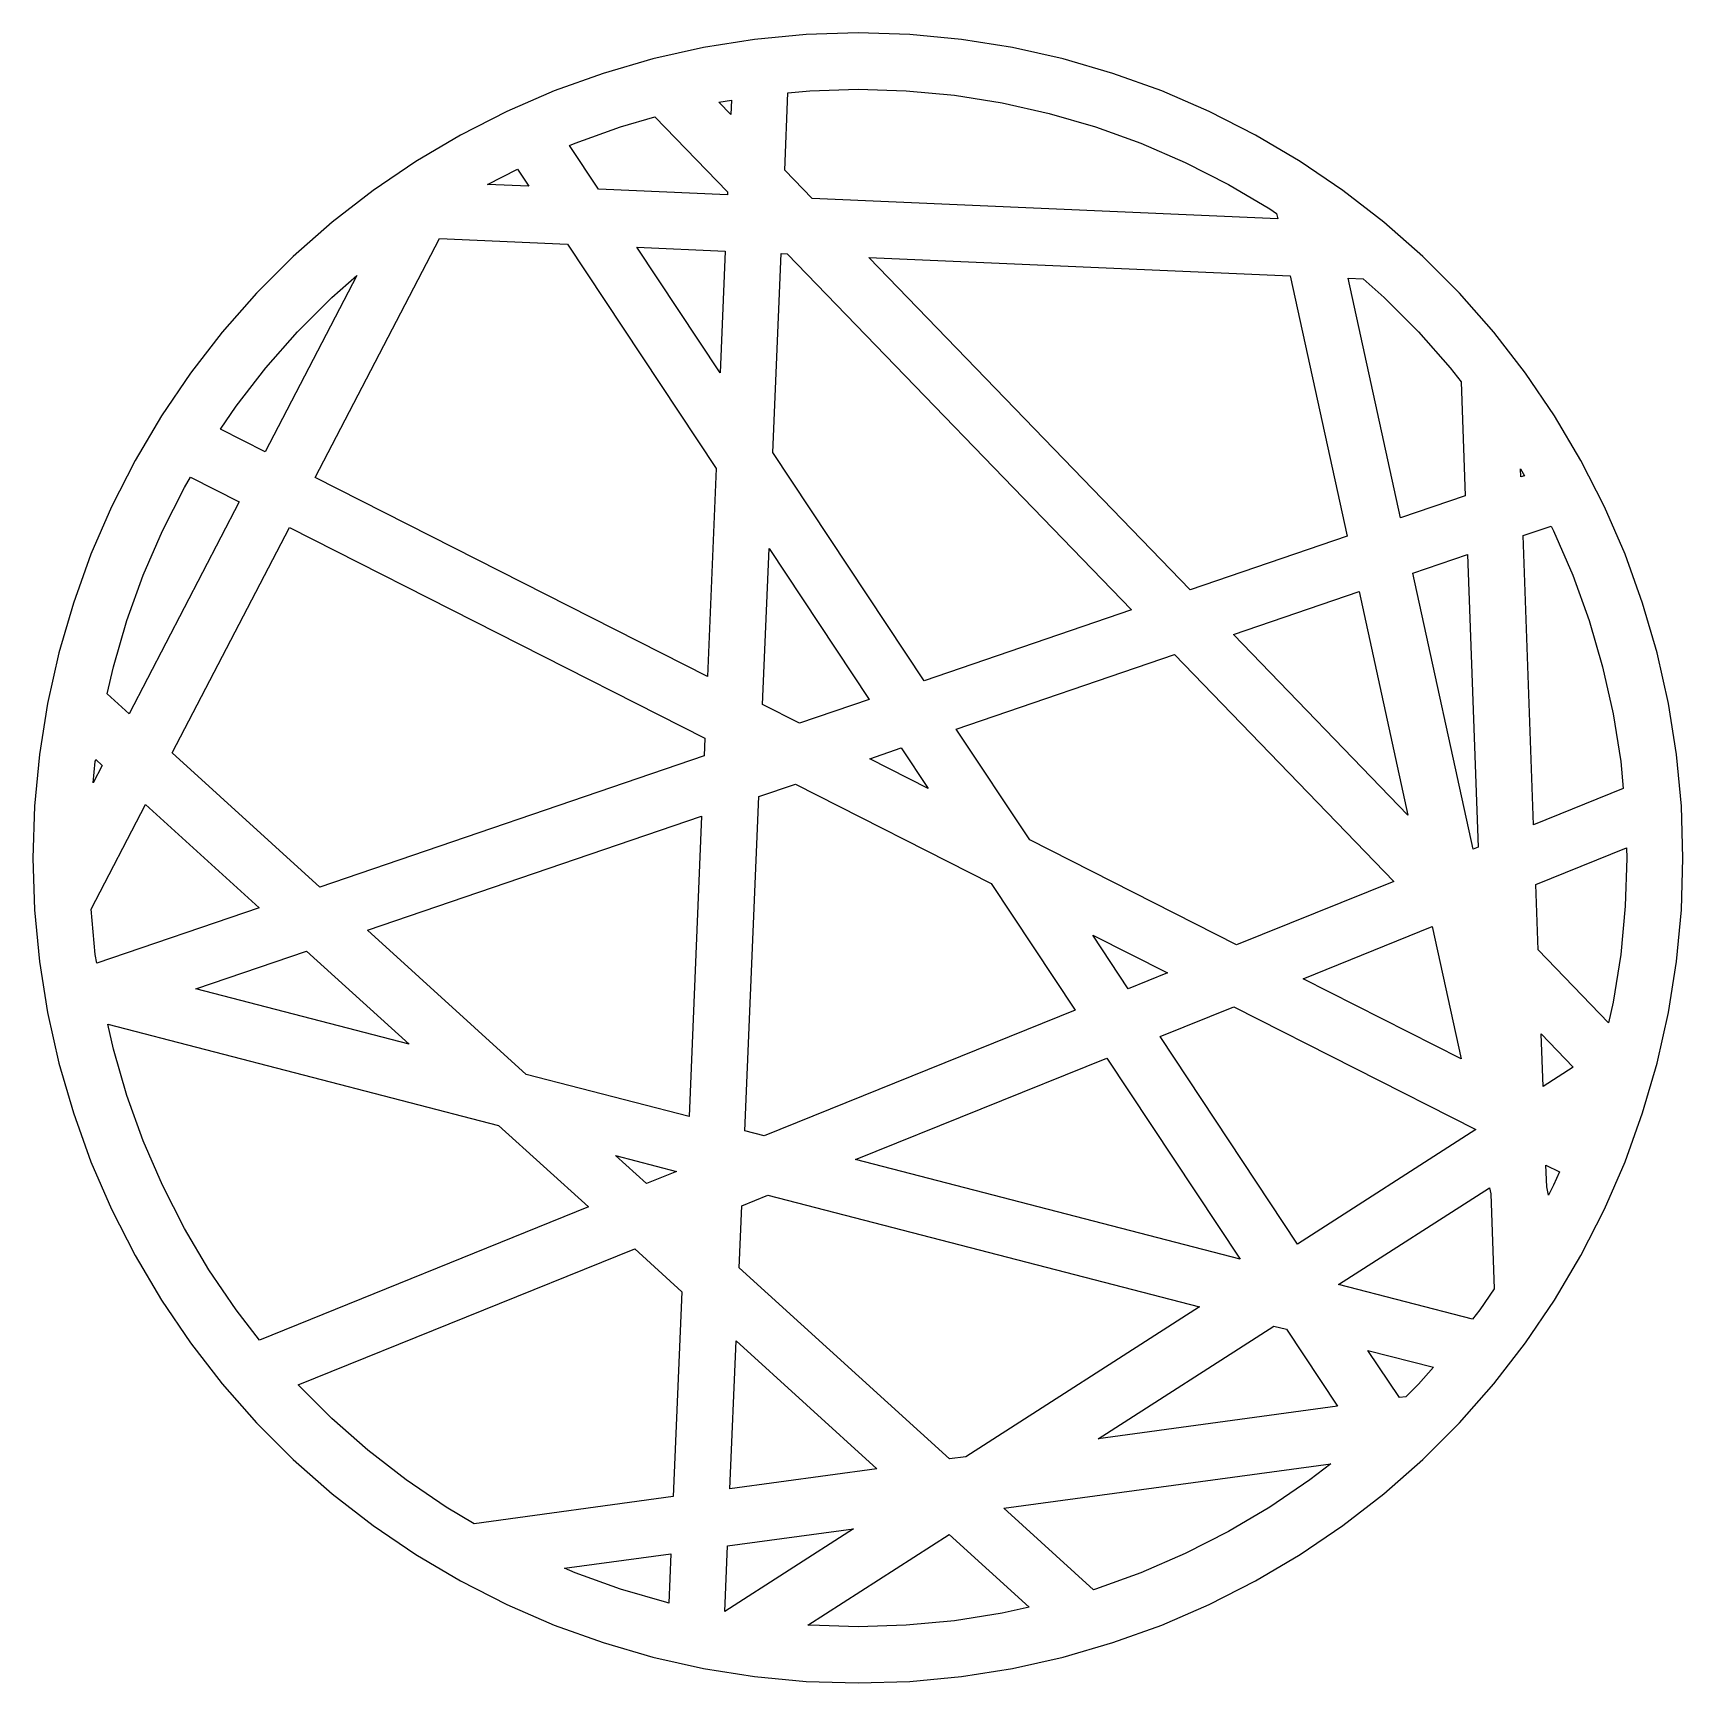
# Model space of a CAD drawing. Header units: metres. Extents: x -44 to 44, y -44 to 44.
import ezdxf

# ---------------------------------------------------------------- set-up
doc = ezdxf.new("R2010")
doc.units = ezdxf.units.M

msp = doc.modelspace()

# ---------------------------------------------------------------- linework, layer by layer
for p, q in [((0, 44), (-2.76277, 43.9132)), ((2.76277, 43.9132), (0, 44)), ((-8.24477, 43.2206), (-10.9424, 42.6176)), ((-5.51465, 43.653), (-8.24477, 43.2206)), ((-2.76277, 43.9132), (-5.51465, 43.653)), ((5.51465, 43.653), (2.76277, 43.9132)), ((8.24477, 43.2206), (5.51465, 43.653)), ((10.9424, 42.6176), (8.24477, 43.2206)), ((-10.9424, 42.6176), (-13.5967, 41.8465)), ((13.5967, 41.8465), (10.9424, 42.6176)), ((-13.5967, 41.8465), (-16.1975, 40.9102)), ((16.1975, 40.9102), (13.5967, 41.8465)), ((-16.1975, 40.9102), (-18.7343, 39.8124)), ((-3.9079, 36.6823), (-3.7364, 40.8092)), ((-3.7364, 40.8092), (-2.5744, 40.9191)), ((-2.5744, 40.9191), (0, 41)), ((0, 41), (2.5744, 40.9191)), ((2.5744, 40.9191), (5.13866, 40.6767)), ((5.13866, 40.6767), (7.68263, 40.2738)), ((18.7343, 39.8124), (16.1975, 40.9102)), ((-18.7343, 39.8124), (-21.1972, 38.5575)), ((-7.41884, 40.3156), (-6.75514, 40.4207)), ((-6.7867, 39.6614), (-7.41884, 40.3156)), ((-6.75514, 40.4207), (-6.7867, 39.6614)), ((7.68263, 40.2738), (10.1963, 39.7119)), ((10.1963, 39.7119), (12.6697, 38.9933)), ((21.1972, 38.5575), (18.7343, 39.8124)), ((-15.0931, 38.1208), (-12.6697, 38.9933)), ((-12.6697, 38.9933), (-10.8296, 39.5279)), ((-10.8296, 39.5279), (-6.95868, 35.5222)), ((12.6697, 38.9933), (15.0931, 38.1208)), ((-21.1972, 38.5575), (-23.5764, 37.1504)), ((-15.3876, 37.9934), (-15.0931, 38.1208)), ((-13.8449, 35.6657), (-15.3876, 37.9934)), ((15.0931, 38.1208), (17.4569, 37.0979)), ((23.5764, 37.1504), (21.1972, 38.5575)), ((-23.5764, 37.1504), (-25.8625, 35.5967)), ((17.4569, 37.0979), (19.7519, 35.9286)), ((25.8625, 35.5967), (23.5764, 37.1504)), ((-19.7519, 35.9286), (-18.1569, 36.7413)), ((-18.1569, 36.7413), (-17.5513, 35.8275)), ((-2.4446, 35.1681), (-3.9079, 36.6823)), ((-25.8625, 35.5967), (-28.0466, 33.9026)), ((-19.7598, 35.9239), (-19.7519, 35.9286)), ((-17.5513, 35.8275), (-19.7598, 35.9239)), ((-6.96519, 35.3654), (-13.8449, 35.6657)), ((-6.95868, 35.5222), (-6.96519, 35.3654)), ((19.7519, 35.9286), (21.9689, 34.6174)), ((28.0466, 33.9026), (25.8625, 35.5967)), ((22.3834, 34.0843), (-2.4446, 35.1681)), ((21.9689, 34.6174), (22.3189, 34.3796)), ((22.3189, 34.3796), (22.3834, 34.0843)), ((-28.0466, 33.9026), (-30.1201, 32.0746)), ((30.1201, 32.0746), (28.0466, 33.9026)), ((-28.9436, 20.2972), (-22.3282, 33.0332)), ((-22.3282, 33.0332), (-15.5016, 32.7352)), ((-15.5016, 32.7352), (-7.57162, 20.7709)), ((-11.7953, 32.5734), (-7.08974, 32.368)), ((-7.3593, 25.8807), (-11.7953, 32.5734)), ((-30.1201, 32.0746), (-32.0746, 30.1201)), ((-7.08974, 32.368), (-7.3593, 25.8807)), ((-4.53384, 21.6178), (-4.09261, 32.2372)), ((-4.09261, 32.2372), (-3.7706, 32.2231)), ((-3.7706, 32.2231), (14.5829, 13.2305)), ((0.58501, 32.033), (23.046, 31.0526)), ((17.7197, 14.3017), (0.58501, 32.033)), ((32.0746, 30.1201), (30.1201, 32.0746)), ((-26.7312, 31.0649), (-31.619, 21.6549)), ((-28.0664, 29.8877), (-26.7312, 31.0649)), ((23.046, 31.0526), (26.0826, 17.1576)), ((26.1464, 30.9172), (26.9379, 30.8827)), ((28.9402, 18.1334), (26.1464, 30.9172)), ((26.9379, 30.8827), (28.0664, 29.8877)), ((-32.0746, 30.1201), (-33.9026, 28.0466)), ((33.9026, 28.0466), (32.0746, 30.1201)), ((-29.8877, 28.0664), (-28.0664, 29.8877)), ((28.0664, 29.8877), (29.8877, 28.0664)), ((-33.9026, 28.0466), (-35.5967, 25.8625)), ((-31.591, 26.1344), (-29.8877, 28.0664)), ((29.8877, 28.0664), (31.591, 26.1344)), ((35.5967, 25.8625), (33.9026, 28.0466)), ((-35.5967, 25.8625), (-37.1504, 23.5764)), ((-33.1697, 24.0992), (-31.591, 26.1344)), ((31.591, 26.1344), (32.1663, 25.3927)), ((37.1504, 23.5764), (35.5967, 25.8625)), ((32.1663, 25.3927), (32.3883, 19.3109)), ((-34.0072, 22.8668), (-33.1697, 24.0992)), ((-37.1504, 23.5764), (-38.5575, 21.1972)), ((38.5575, 21.1972), (37.1504, 23.5764)), ((-31.619, 21.6549), (-34.0072, 22.8668)), ((-38.5575, 21.1972), (-39.8124, 18.7343)), ((3.52759, 9.45526), (-4.53384, 21.6178)), ((39.8124, 18.7343), (38.5575, 21.1972)), ((-35.9286, 19.7519), (-35.5984, 20.3102)), ((-35.5984, 20.3102), (-33.0019, 18.9925)), ((-8.03226, 9.68513), (-28.9436, 20.2972)), ((-7.57162, 20.7709), (-8.03226, 9.68513)), ((35.3377, 20.7509), (35.5507, 20.3908)), ((35.3533, 20.3234), (35.3377, 20.7509)), ((35.5507, 20.3908), (35.3533, 20.3234)), ((-37.0979, 17.4569), (-35.9286, 19.7519)), ((-39.8124, 18.7343), (-40.9102, 16.1975)), ((-33.0019, 18.9925), (-38.8726, 7.69022)), ((32.3883, 19.3109), (28.9402, 18.1334)), ((40.9102, 16.1975), (39.8124, 18.7343)), ((-36.5755, 5.60414), (-30.3265, 17.6348)), ((-30.3265, 17.6348), (-8.16916, 6.39041)), ((35.4676, 17.1924), (36.9711, 17.7058)), ((36.9711, 17.7058), (37.0979, 17.4569)), ((-38.1208, 15.0931), (-37.0979, 17.4569)), ((26.0826, 17.1576), (17.7197, 14.3017)), ((36.0306, 1.76802), (35.4676, 17.1924)), ((37.0979, 17.4569), (38.1208, 15.0931)), ((-40.9102, 16.1975), (-41.8465, 13.5967)), ((-5.09167, 8.19286), (-4.74617, 16.508)), ((-4.74617, 16.508), (0.59273, 8.45303)), ((29.5848, 15.1834), (32.5026, 16.1798)), ((32.5026, 16.1798), (33.0723, 0.5719)), ((41.8465, 13.5967), (40.9102, 16.1975)), ((-38.9933, 12.6697), (-38.1208, 15.0931)), ((32.802, 0.4626), (29.5848, 15.1834)), ((38.1208, 15.0931), (38.9933, 12.6697)), ((20.023, 11.9182), (26.7273, 14.2076)), ((26.7273, 14.2076), (29.3331, 2.2838)), ((-41.8465, 13.5967), (-42.6176, 10.9424)), ((14.5829, 13.2305), (3.52759, 9.45526)), ((42.6176, 10.9424), (41.8465, 13.5967)), ((-39.7119, 10.1963), (-38.9933, 12.6697)), ((38.9933, 12.6697), (39.7119, 10.1963)), ((29.3331, 2.2838), (20.023, 11.9182)), ((-42.6176, 10.9424), (-43.2206, 8.24477)), ((5.24094, 6.87025), (16.8862, 10.847)), ((16.8862, 10.847), (28.5734, -1.24712)), ((43.2206, 8.24477), (42.6176, 10.9424)), ((-40.0359, 8.74673), (-39.7119, 10.1963)), ((39.7119, 10.1963), (40.2738, 7.68263)), ((-43.2206, 8.24477), (-43.653, 5.51465)), ((-38.8726, 7.69022), (-40.0359, 8.74673)), ((-3.11163, 7.18803), (-5.09167, 8.19286)), ((0.59273, 8.45303), (-3.11163, 7.18803)), ((43.653, 5.51465), (43.2206, 8.24477)), ((40.2738, 7.68263), (40.6767, 5.13866)), ((-8.16916, 6.39041), (-8.20833, 5.44757)), ((9.15697, 0.96199), (5.24094, 6.87025)), ((-43.653, 5.51465), (-43.9132, 2.76277)), ((-28.6985, -1.54961), (-36.5755, 5.60414)), ((-8.20833, 5.44757), (-28.6985, -1.54961)), ((0.62242, 5.29308), (2.30608, 5.86803)), ((3.73364, 3.7142), (0.62242, 5.29308)), ((2.30608, 5.86803), (3.73364, 3.7142)), ((43.9132, 2.76277), (43.653, 5.51465)), ((-40.7832, 4.0118), (-40.6767, 5.13866)), ((-40.3028, 4.93661), (-40.7832, 4.0118)), ((-40.6767, 5.13866), (-40.6577, 5.25885)), ((-40.6577, 5.25885), (-40.3028, 4.93661)), ((40.6767, 5.13866), (40.8125, 3.70148)), ((-5.29616, 3.27196), (-3.34027, 3.93987)), ((-3.34027, 3.93987), (7.09361, -1.3551)), ((40.8125, 3.70148), (36.0306, 1.76802)), ((-43.9132, 2.76277), (-44, 0)), ((-40.9044, -2.72978), (-38.0058, 2.85054)), ((-38.0058, 2.85054), (-31.9414, -2.65703)), ((-6.03702, -14.5579), (-5.29616, 3.27196)), ((44, 0), (43.9132, 2.76277)), ((-26.1617, -3.85342), (-8.34195, 2.23184)), ((-8.34195, 2.23184), (-9.00764, -13.789)), ((20.1897, -4.63686), (9.15697, 0.96199)), ((-44, 0), (-43.9132, -2.76277)), ((33.0723, 0.5719), (32.802, 0.4626)), ((36.147, -1.42085), (40.9832, 0.53453)), ((41, 0), (40.9191, -2.5744)), ((40.9832, 0.53453), (41, 0)), ((43.9132, -2.76277), (44, 0)), ((7.09361, -1.3551), (11.5769, -8.1192)), ((28.5734, -1.24712), (20.1897, -4.63686)), ((36.2739, -4.89871), (36.147, -1.42085)), ((40.9191, -2.5744), (40.6767, -5.13866)), ((-43.9132, -2.76277), (-43.653, -5.51465)), ((-40.6767, -5.13866), (-40.9044, -2.72978)), ((-31.9414, -2.65703), (-40.597, -5.61284)), ((43.653, -5.51465), (43.9132, -2.76277)), ((-17.6984, -11.5396), (-26.1617, -3.85342)), ((12.5169, -4.1073), (16.5001, -6.12865)), ((14.4154, -6.97154), (12.5169, -4.1073)), ((23.7386, -6.43787), (30.6302, -3.65143)), ((30.6302, -3.65143), (32.1748, -10.719)), ((-40.6018, -5.61162), (-40.6767, -5.13866)), ((-35.3163, -6.97963), (-29.4046, -4.96085)), ((-29.4046, -4.96085), (-23.9393, -9.92429)), ((40.0278, -8.78323), (36.2739, -4.89871)), ((40.6767, -5.13866), (40.2738, -7.68263)), ((-43.653, -5.51465), (-43.2206, -8.24477)), ((-40.597, -5.61284), (-40.6018, -5.61162)), ((16.5001, -6.12865), (14.4154, -6.97154)), ((43.2206, -8.24477), (43.653, -5.51465)), ((-23.9393, -9.92429), (-35.3163, -6.97963)), ((32.1748, -10.719), (23.7386, -6.43787)), ((40.2738, -7.68263), (40.0278, -8.78323)), ((-43.2206, -8.24477), (-42.6176, -10.9424)), ((11.5769, -8.1192), (-5.00696, -14.8245)), ((16.1069, -9.52357), (20.049, -7.92967)), ((20.049, -7.92967), (32.9596, -14.4815)), ((42.6176, -10.9424), (43.2206, -8.24477)), ((-39.7119, -10.1963), (-40.0098, -8.86371)), ((-40.0098, -8.86371), (-19.1671, -14.2583)), ((23.4404, -20.588), (16.1069, -9.52357)), ((36.4377, -9.38531), (38.1469, -11.154)), ((36.5399, -12.1848), (36.4377, -9.38531)), ((-38.9933, -12.6697), (-39.7119, -10.1963)), ((-42.6176, -10.9424), (-41.8465, -13.5967)), ((-0.1273, -16.0874), (13.2684, -10.6712)), ((13.2684, -10.6712), (20.3756, -21.3941)), ((38.1469, -11.154), (36.5399, -12.1848)), ((41.8465, -13.5967), (42.6176, -10.9424)), ((-9.00764, -13.789), (-17.6984, -11.5396)), ((-38.1208, -15.0931), (-38.9933, -12.6697)), ((-41.8465, -13.5967), (-40.9102, -16.1975)), ((40.9102, -16.1975), (41.8465, -13.5967)), ((-19.1671, -14.2583), (-14.3736, -18.6116)), ((-5.00696, -14.8245), (-6.03702, -14.5579)), ((32.9596, -14.4815), (23.4404, -20.588)), ((-37.0979, -17.4569), (-38.1208, -15.0931)), ((-40.9102, -16.1975), (-39.8124, -18.7343)), ((-12.9261, -15.8736), (-9.6799, -16.7139)), ((-11.2859, -17.3632), (-12.9261, -15.8736)), ((-9.6799, -16.7139), (-11.2859, -17.3632)), ((20.3756, -21.3941), (-0.1273, -16.0874)), ((36.7352, -17.535), (36.6929, -16.3761)), ((36.6929, -16.3761), (37.4085, -16.7392)), ((39.8124, -18.7343), (40.9102, -16.1975)), ((-35.9286, -19.7519), (-37.0979, -17.4569)), ((25.6227, -22.7522), (33.6756, -17.5864)), ((33.6756, -17.5864), (33.747, -17.913)), ((36.8321, -17.9786), (36.7352, -17.535)), ((37.0979, -17.4569), (36.8321, -17.9786)), ((37.4085, -16.7392), (37.0979, -17.4569)), ((-6.20264, -18.5438), (-4.80025, -17.9768)), ((-4.80025, -17.9768), (18.2219, -23.9355)), ((33.747, -17.913), (33.9318, -22.9777)), ((-39.8124, -18.7343), (-38.5575, -21.1972)), ((-14.3736, -18.6116), (-31.9225, -25.7071)), ((-6.34021, -21.8548), (-6.20264, -18.5438)), ((38.5575, -21.1972), (39.8124, -18.7343)), ((-34.6174, -21.9689), (-35.9286, -19.7519)), ((-29.8493, -28.1048), (-11.9081, -20.8507)), ((-11.9081, -20.8507), (-9.39587, -23.1322)), ((-38.5575, -21.1972), (-37.1504, -23.5764)), ((-33.1697, -24.0992), (-34.6174, -21.9689)), ((4.88676, -32.0508), (-6.34021, -21.8548)), ((37.1504, -23.5764), (38.5575, -21.1972)), ((32.778, -24.6042), (25.6227, -22.7522)), ((-37.1504, -23.5764), (-35.5967, -25.8625)), ((-9.39587, -23.1322), (-9.84991, -34.0593)), ((33.9318, -22.9777), (33.1697, -24.0992)), ((35.5967, -25.8625), (37.1504, -23.5764)), ((-31.9225, -25.7071), (-33.1697, -24.0992)), ((18.2219, -23.9355), (5.75578, -31.9324)), ((33.1697, -24.0992), (32.778, -24.6042)), ((12.8109, -30.9708), (22.1808, -24.9602)), ((22.1808, -24.9602), (22.8549, -25.1347)), ((22.8549, -25.1347), (25.5705, -29.2318)), ((-35.5967, -25.8625), (-33.9026, -28.0466)), ((-6.83023, -33.6477), (-6.50247, -25.7599)), ((-6.50247, -25.7599), (1.00674, -32.5796)), ((27.1993, -26.2591), (30.6855, -27.1615)), ((28.8714, -28.7819), (27.1993, -26.2591)), ((33.9026, -28.0466), (35.5967, -25.8625)), ((30.6855, -27.1615), (29.8877, -28.0664)), ((-33.9026, -28.0466), (-32.0746, -30.1201)), ((-28.0664, -29.8877), (-29.8493, -28.1048)), ((29.8877, -28.0664), (29.2197, -28.7345)), ((32.0746, -30.1201), (33.9026, -28.0466)), ((29.2197, -28.7345), (28.8714, -28.7819)), ((-26.1344, -31.591), (-28.0664, -29.8877)), ((25.5705, -29.2318), (12.8109, -30.9708)), ((-32.0746, -30.1201), (-30.1201, -32.0746)), ((30.1201, -32.0746), (32.0746, -30.1201)), ((-24.0992, -33.1697), (-26.1344, -31.591)), ((-30.1201, -32.0746), (-28.0466, -33.9026)), ((5.75578, -31.9324), (4.88676, -32.0508)), ((7.78561, -34.6835), (25.209, -32.3088)), ((25.209, -32.3088), (24.0992, -33.1697)), ((28.0466, -33.9026), (30.1201, -32.0746)), ((-21.9689, -34.6174), (-24.0992, -33.1697)), ((1.00674, -32.5796), (-6.83023, -33.6477)), ((24.0992, -33.1697), (21.9689, -34.6174)), ((-28.0466, -33.9026), (-25.8625, -35.5967)), ((-9.84991, -34.0593), (-20.4661, -35.5062)), ((25.8625, -35.5967), (28.0466, -33.9026)), ((-20.4661, -35.5062), (-21.9689, -34.6174)), ((12.5648, -39.0238), (7.78561, -34.6835)), ((21.9689, -34.6174), (19.7519, -35.9286)), ((-25.8625, -35.5967), (-23.5764, -37.1504)), ((-0.23741, -35.7769), (-7.10167, -40.1803)), ((-6.95676, -36.6927), (-0.23741, -35.7769)), ((-2.68147, -40.909), (4.85495, -36.0744)), ((4.85495, -36.0744), (9.12408, -39.9516)), ((19.7519, -35.9286), (17.4569, -37.0979)), ((23.5764, -37.1504), (25.8625, -35.5967)), ((-7.10167, -40.1803), (-6.95676, -36.6927)), ((-23.5764, -37.1504), (-21.1972, -38.5575)), ((-15.6541, -37.8781), (-9.97644, -37.1043)), ((-9.97644, -37.1043), (-10.0858, -39.7366)), ((17.4569, -37.0979), (15.0931, -38.1208)), ((21.1972, -38.5575), (23.5764, -37.1504)), ((-21.1972, -38.5575), (-18.7343, -39.8124)), ((-15.0931, -38.1208), (-15.6541, -37.8781)), ((-12.6697, -38.9933), (-15.0931, -38.1208)), ((15.0931, -38.1208), (12.6697, -38.9933)), ((18.7343, -39.8124), (21.1972, -38.5575)), ((-10.1963, -39.7119), (-12.6697, -38.9933)), ((12.6697, -38.9933), (12.5648, -39.0238)), ((-18.7343, -39.8124), (-16.1975, -40.9102)), ((-10.0858, -39.7366), (-10.1963, -39.7119)), ((7.68263, -40.2738), (5.13866, -40.6767)), ((9.12408, -39.9516), (7.68263, -40.2738)), ((16.1975, -40.9102), (18.7343, -39.8124)), ((-16.1975, -40.9102), (-13.5967, -41.8465)), ((-2.5744, -40.9191), (-2.68147, -40.909)), ((0, -41), (-2.5744, -40.9191)), ((2.5744, -40.9191), (0, -41)), ((5.13866, -40.6767), (2.5744, -40.9191)), ((13.5967, -41.8465), (16.1975, -40.9102)), ((-13.5967, -41.8465), (-10.9424, -42.6176)), ((10.9424, -42.6176), (13.5967, -41.8465)), ((-10.9424, -42.6176), (-8.24477, -43.2206)), ((8.24477, -43.2206), (10.9424, -42.6176)), ((-8.24477, -43.2206), (-5.51465, -43.653)), ((-5.51465, -43.653), (-2.76277, -43.9132)), ((-2.76277, -43.9132), (0, -44)), ((0, -44), (2.76277, -43.9132)), ((2.76277, -43.9132), (5.51465, -43.653)), ((5.51465, -43.653), (8.24477, -43.2206))]:
    msp.add_line(p, q)

doc.saveas('drawing.dxf')
